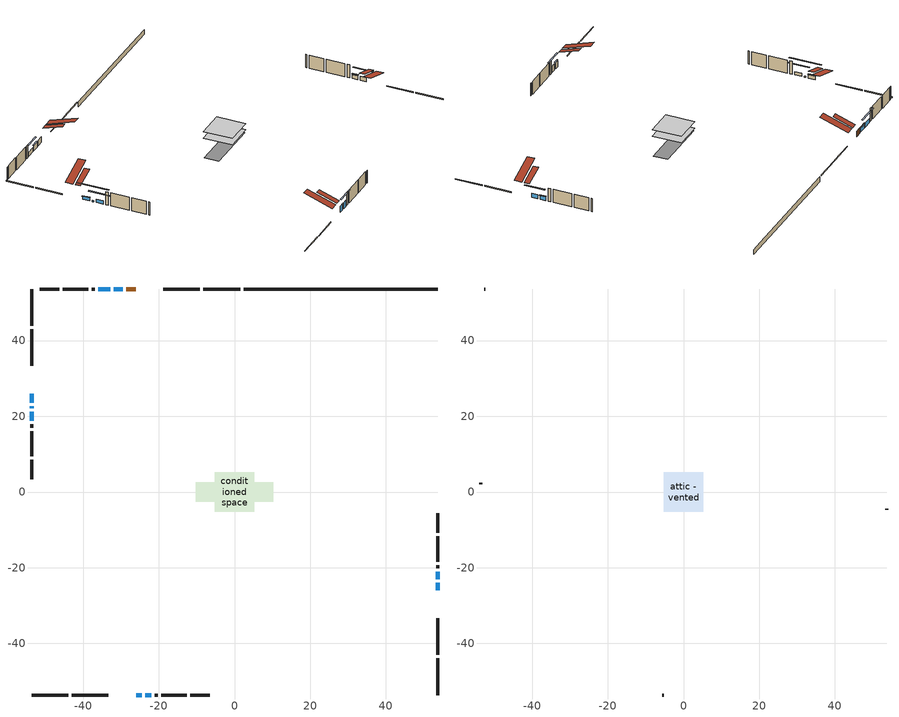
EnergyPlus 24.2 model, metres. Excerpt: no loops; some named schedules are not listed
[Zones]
conditioned space
 floor adiabatic (AdiabaticFloorConstruction): -5.26,-5.26 -5.26,5.26 5.26,5.26 5.26,-5.26 z2.75
 floor foundation (Slab1 construction): -10.18,-2.62 -10.18,2.62 10.18,2.62 10.18,-2.62 z-1.52
 wall outside (RimJoist1 construction): 1.48,53.62 -8.24,53.62 / -53.62,-53.62 -43.9,-53.62 / -53.62,53.62 -53.62,43.9 / 53.62,-53.62 53.62,-43.9 z0.31:0.61
 wall outside (RimJoist2 construction): -9.17,53.62 -18.77,53.62 / -42.97,-53.62 -33.37,-53.62 / -53.62,42.97 -53.62,33.37 / 53.62,-42.97 53.62,-33.37 z0.31:0.61
 wall outside (AdiabaticWallConstruction 1): -26.14,53.62 -28.6,53.62 z0.31:2.34
 wall outside (AdiabaticWallConstruction): 53.62,-25.99 53.62,-23.95 z0.31:1.83; 53.62,-23.02 53.62,-21.09 z0.31:1.74; -29.53,53.62 -31.92,53.62 z0.31:2.09; -25.99,-53.62 -24.49,-53.62 z0.31:2.54; -53.62,25.99 -53.62,23.63 z0.31:1.48; -53.62,22.71 -53.62,22.18 z0.31:0.7; -32.85,53.62 -35.95,53.62 z0.31:1.85; -23.56,-53.62 -21.97,-53.62 z0.31:2.68; -53.62,21.26 -53.62,18.76 z0.31:1.55
 wall outside (Wall1 construction): -36.88,53.62 -37.7,53.62 / -21.04,-53.62 -20.22,-53.62 / -53.62,17.83 -53.62,17.01 / 53.62,-20.17 53.62,-19.35 z0.31:5.19
 wall outside (Wall2 construction): -38.63,53.62 -45.32,53.62 / -19.29,-53.62 -12.61,-53.62 / -53.62,16.08 -53.62,9.39 / 53.62,-18.42 53.62,-11.73 z0.31:5.19
 wall outside (Wall3 construction): -46.25,53.62 -51.37,53.62 / -11.68,-53.62 -6.55,-53.62 / -53.62,8.46 -53.62,3.34 / 53.62,-10.8 53.62,-5.67 z0.31:5.19
 wall foundation (FoundationWall1 construction): 2.41,53.62,-1.52 2.41,53.62,0.31 48.5,53.62,0.31 48.5,53.62,0.27 53.62,53.62,0.27 53.62,53.62,-1.52
 window (WindowConstruction): 53.62,-25.99 53.62,-23.95 z0.31:1.83
 window (WindowConstruction 4): 53.62,-23.02 53.62,-21.1 z0.31:1.74
 window (WindowConstruction 5): -29.53,53.62 -31.92,53.62 z0.31:2.09
 window (WindowConstruction 6): -25.99,-53.62 -24.49,-53.62 z0.31:2.54
 window (WindowConstruction 7): -53.62,25.99 -53.62,23.63 z0.31:1.48
 window (WindowConstruction 8): -53.62,22.7 -53.62,22.19 z0.31:0.7
 window (WindowConstruction 1): -32.85,53.62 -35.95,53.62 z0.31:1.85
 window (WindowConstruction 2): -23.56,-53.62 -21.97,-53.62 z0.31:2.68
 window (WindowConstruction 3): -53.62,21.26 -53.62,18.76 z0.31:1.55
 door (Door): -26.14,53.62 -28.6,53.62 z0.31:2.34
 ceiling adiabatic (AdiabaticFloorConstruction): 5.26,-5.26 5.26,5.26 -5.26,5.26 -5.26,-5.26 z2.75
 roof outside (Roof2 construction): -25.21,53.62,5.19 -25.21,46.45,7.57 -23.33,46.45,7.57 -23.33,53.62,5.19; -26.92,-53.62,5.19 -26.92,-46.45,7.57 -28.81,-46.45,7.57 -28.81,-53.62,5.19; -53.62,26.92,5.19 -46.45,26.92,7.57 -46.45,28.81,7.57 -53.62,28.81,5.19; 53.62,-26.92,5.19 46.45,-26.92,7.57 46.45,-28.81,7.57 53.62,-28.81,5.19
attic - vented
 floor to conditioned space (Floor1 construction Reversed): -5.26,-5.26 -5.26,5.26 5.26,5.26 5.26,-5.26 z5.19
 wall outside (Wall4 construction): -52.3,53.62 -52.69,53.62 / -5.62,-53.62 -5.24,-53.62 / -53.62,2.41 -53.62,2.02 / 53.62,-4.74 53.62,-4.36 z0.31:5.19
 roof outside (Roof1 construction): -22.4,53.62,5.19 -22.4,43.37,8.6 -19.7,43.37,8.6 -19.7,53.62,5.19; -29.74,-53.62,5.19 -29.74,-43.37,8.6 -32.44,-43.37,8.6 -32.44,-53.62,5.19; -53.62,29.74,5.19 -43.37,29.74,8.6 -43.37,32.44,8.6 -53.62,32.44,5.19; 53.62,-29.74,5.19 43.37,-29.74,8.6 43.37,-32.44,8.6 53.62,-32.44,5.19
shading: 53.62,-21.31 53.62,-28.63 54.03,-28.63 54.03,-21.31 z4.47; 53.62,-20.89 53.62,-23.22 54.03,-23.22 54.03,-20.89 z1.94; -32.12,53.62 -29.33,53.62 -29.33,54.03 -32.12,54.03 z2.29; -24.29,-53.62 -26.19,-53.62 -26.19,-54.03 -24.29,-54.03 z2.75; -53.62,23.43 -53.62,26.19 -54.03,26.19 -54.03,23.43 z1.68; -53.62,16.66 -53.62,28.23 -54.03,28.23 -54.03,16.66 z6.23; -38.59,53.62 -30.21,53.62 -30.21,54.03 -38.59,54.03 z4.49; -19.33,-53.62 -26.2,-53.62 -26.2,-54.03 -19.33,-54.03 z5.32; -53.62,16.12 -53.62,23.9 -54.03,23.9 -54.03,16.12 z4.19
[Building]
Building 1: Terrain=Suburbs
[Site:Location]
Muskoka_ON: Latitude {deg}=44.97; Longitude {deg}=-79.3; Time Zone {hr}=-5; Elevation {m}=282; Keep Site Location Information=Yes
[Site:GroundTemperature:Shallow]
1.23063, -0.843289, -1.00938, -0.0251953, 3.92574, 7.85827, 11.2676, 13.4273, 13.6107, 11.8542, 8.53183, 4.71994
[Site:WaterMainsTemperature]
Calculation Method=Schedule; Temperature Schedule=mains temperature schedule
[Material] Roughness=Rough; Thermal Absorptance=0.9
Name | Thickness {m} | Conductivity {W/m-K} | Density {kg/m3} | Specific Heat {J/kg-K} | Solar Absorptance | Visible Absorptance
asphalt or fiberglass shingles | 0.00635 | 0.162714 | 1121.4 | 1465.45 | 0.4 | 0.4
ceiling stud and cavity | 0.1397 | 0.0798965 | 65.682 | 1177.47 | 0.7 | 0.7
concrete 4.0 in. | 0.1016 | 1.803125 | 2242.8 | 837.4 | 0.7 | 0.7
concrete 8.0 in. | 0.2032 | 1.803125 | 2242.8 | 837.4 | 0.7 | 0.7
door material | 0.04445 | 0.053851 | 512.64 | 1214.23 | 0.7 | 0.7
floor covering | 0.0127 | 0.0433444 | 54.468 | 1339.84 | 0.6 | 0.6
floor rigid ins; wall rigid ins | 0.512978 | 0.029427 | 32.04 | 1214.23 | 0.7 | 0.7
floor stud and cavity | 0.1397 | 1.75129 | 37.0049 | 1207.88 | 0.7 | 0.7
furniture material conditioned space 1 | 0.1524 | 0.115458 | 640.8 | 1214.23 | 0.6 | 0.6
gypsum board | 0.0127 | 0.160291 | 801 | 837.4 | 0.6 | 0.6
gypsum board 1 | 0.00254 | 0.160291 | 801 | 837.4 | 0.6 | 0.6
osb sheathing 0.5 in. | 0.0127 | 0.115458 | 512.64 | 1214.23 | 0.7 | 0.7
osb sheathing 0.75 in. | 0.01905 | 0.115458 | 512.64 | 1214.23 | 0.7 | 0.7
rim joist stud and cavity | 0.0508 | 0.177588 | 50.32683 | 1063.81 | 0.6 | 0.6
rim joist stud and cavity 1 | 0.0508 | 0.648972 | 50.32683 | 1063.81 | 0.6 | 0.6
roof stud and cavity | 0.0889 | 3.8783 | 78.34581 | 1123.46 | 0.7 | 0.7
wall stud and cavity | 0.0889 | 0.203401 | 50.32683 | 1063.81 | 0.7 | 0.7
wall stud and cavity 1 | 0.0889 | 0.20589 | 50.32683 | 1063.81 | 0.7 | 0.7
wall stud and cavity 2 | 0.0889 | 0.205054 | 50.32683 | 1063.81 | 0.7 | 0.7
wall stud and cavity 3 | 0.0889 | 6.9971 | 50.32683 | 1063.81 | 0.6 | 0.6
wall stud and cavity 4 | 0.0889 | 0.380278 | 52.3479 | 1209.89 | 0.7 | 0.7
wall stud and cavity 5 | 0.0889 | 0.391764 | 83.0341 | 1211.67 | 0.7 | 0.7
wood siding | 0.00254 | 0.102417 | 544.68 | 1172.36 | 0.4 | 0.4
wood siding 1; wood siding 2; wood siding 3 | 0.0254 | 0.102417 | 544.68 | 1172.36 | 0.7 | 0.7
[WindowMaterial:SimpleGlazingSystem]
Name | U-Factor {W/m2-K} | Solar Heat Gain Coefficient
WindowMaterial | 3.30119 | 0.67
WindowMaterial 1 | 3.296079 | 0.7
WindowMaterial 2 | 3.304596 | 0.65
WindowMaterial 3 | 3.30232 | 0.66
WindowMaterial 4 | 3.298918 | 0.68
WindowMaterial 5 | 3.29721 | 0.7
WindowMaterial 6 | 3.304596 | 0.64
WindowMaterial 7 | 3.07861 | 0.43
[Construction]
AdiabaticFloorConstruction: floor stud and cavity, floor rigid ins, osb sheathing 0.75 in., floor covering
AdiabaticWallConstruction: wood siding 2, wall rigid ins, wall stud and cavity 4, gypsum board
AdiabaticWallConstruction 1: wood siding 3, wall rigid ins, wall stud and cavity 4, gypsum board
Door: door material
Floor1 construction Reversed: gypsum board, ceiling stud and cavity
FoundationWall1 construction: concrete 8.0 in.
furniture construction conditioned space 1: furniture material conditioned space 1
PartitionWallConstruction: gypsum board, wall stud and cavity 5, gypsum board
RimJoist1 construction: wood siding 1, rim joist stud and cavity
RimJoist2 construction: wood siding 1, rim joist stud and cavity 1
Roof1 construction: asphalt or fiberglass shingles
Roof2 construction: asphalt or fiberglass shingles, osb sheathing 0.5 in., roof stud and cavity, gypsum board
Slab1 construction: concrete 4.0 in.
Wall1 construction: wood siding, wall stud and cavity, gypsum board 1
Wall2 construction: wood siding, wall stud and cavity 1, gypsum board 1
Wall3 construction: wood siding, wall stud and cavity 2, gypsum board 1
Wall4 construction: wood siding, wall stud and cavity 3
WindowConstruction; WindowConstruction 1: WindowMaterial
WindowConstruction 2: WindowMaterial 1
WindowConstruction 3: WindowMaterial 2
WindowConstruction 4: WindowMaterial 3
WindowConstruction 5: WindowMaterial 4
WindowConstruction 6: WindowMaterial 5
WindowConstruction 7: WindowMaterial 6
WindowConstruction 8: WindowMaterial 7
[Zone] Multiplier=1; Part of Total Floor Area=Yes
Name | Volume {m3}
attic - vented | 61.436
conditioned space | 832.2
[Space]
Name | Zone | Volume {m3}
attic - vented 1 | attic - vented | 61.436
conditioned space 1 | conditioned space | 832.2
[ZoneInfiltration:EffectiveLeakageArea]
infil attic - vented 1: Zone or Space=attic - vented 1; Schedule=Always On Discrete; Effective Air Leakage Area {cm2}=4505.49; Stack Coefficient=0.000576728; Wind Coefficient=1.62258e-05
[ZoneMixing]
whole house fan mix: Zone or Space=attic - vented; Schedule=Always On Continuous; Design Flow Rate Calculation Method=Flow/Zone; Design Flow Rate {m3/s}=0; Source Zone or Space=conditioned space
[SurfaceProperty:ExposedFoundationPerimeter]
Slab1: Exposed Perimeter Calculation Method=TotalExposedPerimeter; Total Exposed Perimeter {m}=51.207
[InternalMass] Zone or ZoneList=conditioned space; Space or SpaceList=conditioned space 1
Name | Construction | Surface Area {m2}
furniture mass conditioned space 1 | furniture construction conditioned space 1 | 87.056
partition wall mass | PartitionWallConstruction | 217.64
[Lights]
interior lighting: Zone or ZoneList or Space or SpaceList=conditioned space 1; Schedule=interior lighting schedule; Design Level Calculation Method=LightingLevel; Lighting Level {W}=343.2; Return Air Fraction=0; Fraction Radiant=0.6; Fraction Visible=0.2; Fraction Replaceable=1
[People]
occupants: Zone or ZoneList or Space or SpaceList=conditioned space 1; Number of People Schedule=occupants schedule; Number of People Calculation Method=People; Number of People=3; Fraction Radiant=0.314171; Sensible Heat Fraction=0.56303; Activity Level Schedule=occupants activity schedule; Carbon Dioxide Generation Rate {m3/s-W}=0; Enable ASHRAE 55 Comfort Warnings=No; Mean Radiant Temperature Calculation Type=EnclosureAveraged
[ElectricEquipment] Zone or ZoneList or Space or SpaceList=conditioned space 1; Design Level Calculation Method=EquipmentLevel
Name | Schedule | Design Level {W} | Fraction Latent | Fraction Radiant | Fraction Lost
clothes dryer | clothes dryer schedule | 140.772 | 0.015 | 0.081 | 0.85
clothes washer | clothes washer schedule | 32.1985 | 0.03 | 0.162 | 0.7
cooking range | cooking range schedule | 215.147 | 0.08 | 0.432 | 0.2
dishwasher | dishwasher schedule | 66.8632 | 0.3 | 0.18 | 0.4
fridge | fridge schedule | 72.9452 | 0 | 0.6 | 0
mech vent house fan | mech vent house fan schedule | 0 | 0 | 0 | 1
mech vent house fan cfis | mech vent house fan cfis schedule | 0 | 0 | 0 | 0
misc plug loads | misc plug loads schedule | 494.7 | 0.045 | 0.513 | 0.1
whole house fan | Always On Discrete | 0 | 0 | 0 | 1
[OtherEquipment] Zone or ZoneList or Space or SpaceList=conditioned space 1; Design Level Calculation Method=EquipmentLevel
Name | Fuel Type | Schedule | Design Level {W} | Fraction Latent | Fraction Radiant | Fraction Lost
clothes dryer 1 | Electricity | clothes dryer schedule | 0 | 0.015 | 0.081 | 0.85
cooking range 1 | Electricity | cooking range schedule | 0 | 0.08 | 0.432 | 0.2
general water use latent | None | general water use schedule | 62.594 | 1 | 0 | 0
general water use sensible | None | general water use schedule | -61.6891 | 0 | 0.6 | 0
mech vent house fan latent load | None | Always On Discrete | 0 | 1 | 0 | 0
mech vent house fan sensible load | None | Always On Discrete | 0 | 0 | 0 | 0
water heater energy adjustment1 | Electricity | Always On Discrete | 0.01 | 0 | 0 | 1
[ZoneInfiltration:DesignFlowRate] Zone or ZoneList or Space or SpaceList=conditioned space 1; Schedule=Always On Discrete; Design Flow Rate Calculation Method=Flow/Zone; Design Flow Rate {m3/s}=0
infil flow; natural vent flow; whole house fan flow
[Foundation:Kiva]
Foundation Kiva 1: Initial Indoor Air Temperature {C}=18; Wall Height Above Grade {m}=0.309982; Wall Depth Below Slab {m}=0.2032
[Foundation:Kiva:Settings]
Soil Conductivity {W/m-K}=1.275747; Soil Density {kg/m3}=1842.3; Soil Specific Heat {J/kg-K}=418.7; Ground Solar Absorptivity=0.9; Ground Thermal Absorptivity=0.9; Ground Surface Roughness {m}=0.03; Far-Field Width {m}=40; Deep-Ground Boundary Condition=ZeroFlux; Deep-Ground Depth {m}=40; Minimum Cell Dimension {m}=0.2; Maximum Cell Growth Coefficient=3; Simulation Timestep=Timestep
[Exterior:Lights]
exterior lighting: Schedule=exterior lighting schedule; Design Level {W}=75.6
[Schedule:Constant]
Name | Hourly Value
Always On Continuous; mech vent house fan schedule; mech vent house fan cfis schedule; Always On Discrete | 1
occupants activity schedule | 117.228
fridge schedule | 0
[Schedule:Week:Daily]
interior lighting schedule Week Rule - Jan1-Jan27: interior lighting schedule day, interior lighting schedule day, interior lighting schedule day, interior lighting schedule day, interior lighting schedule day, interior lighting schedule day, interior lighting schedule day, interior lighting schedule default day, interior lighting schedule default day, interior lighting schedule default day, interior lighting schedule default day, interior lighting schedule default day
interior lighting schedule Week Rule - Jan28-Feb3: interior lighting schedule day, interior lighting schedule day, interior lighting schedule day, interior lighting schedule day, interior lighting schedule day 1, interior lighting schedule day 1, interior lighting schedule day 1, interior lighting schedule default day, interior lighting schedule default day, interior lighting schedule default day, interior lighting schedule default day, interior lighting schedule default day
interior lighting schedule Week Rule - Feb4-Feb24: interior lighting schedule day 1, interior lighting schedule day 1, interior lighting schedule day 1, interior lighting schedule day 1, interior lighting schedule day 1, interior lighting schedule day 1, interior lighting schedule day 1, interior lighting schedule default day, interior lighting schedule default day, interior lighting schedule default day, interior lighting schedule default day, interior lighting schedule default day
interior lighting schedule Week Rule - Feb25-Mar3: interior lighting schedule day 1, interior lighting schedule day 1, interior lighting schedule day 1, interior lighting schedule day 1, interior lighting schedule day 2, interior lighting schedule day 2, interior lighting schedule day 2, interior lighting schedule default day, interior lighting schedule default day, interior lighting schedule default day, interior lighting schedule default day, interior lighting schedule default day
interior lighting schedule Week Rule - Mar4-Mar31: interior lighting schedule day 2, interior lighting schedule day 2, interior lighting schedule day 2, interior lighting schedule day 2, interior lighting schedule day 2, interior lighting schedule day 2, interior lighting schedule day 2, interior lighting schedule default day, interior lighting schedule default day, interior lighting schedule default day, interior lighting schedule default day, interior lighting schedule default day
interior lighting schedule Week Rule - Apr1-Apr28: interior lighting schedule day 3, interior lighting schedule day 3, interior lighting schedule day 3, interior lighting schedule day 3, interior lighting schedule day 3, interior lighting schedule day 3, interior lighting schedule day 3, interior lighting schedule default day, interior lighting schedule default day, interior lighting schedule default day, interior lighting schedule default day, interior lighting schedule default day
interior lighting schedule Week Rule - Apr29-May5: interior lighting schedule day 3, interior lighting schedule day 3, interior lighting schedule day 4, interior lighting schedule day 4, interior lighting schedule day 4, interior lighting schedule day 4, interior lighting schedule day 4, interior lighting schedule default day, interior lighting schedule default day, interior lighting schedule default day, interior lighting schedule default day, interior lighting schedule default day
interior lighting schedule Week Rule - May6-May26: interior lighting schedule day 4, interior lighting schedule day 4, interior lighting schedule day 4, interior lighting schedule day 4, interior lighting schedule day 4, interior lighting schedule day 4, interior lighting schedule day 4, interior lighting schedule default day, interior lighting schedule default day, interior lighting schedule default day, interior lighting schedule default day, interior lighting schedule default day
interior lighting schedule Week Rule - May27-Jun2: interior lighting schedule day 4, interior lighting schedule day 4, interior lighting schedule day 4, interior lighting schedule day 4, interior lighting schedule day 4, interior lighting schedule day 5, interior lighting schedule day 5, interior lighting schedule default day, interior lighting schedule default day, interior lighting schedule default day, interior lighting schedule default day, interior lighting schedule default day
interior lighting schedule Week Rule - Jun3-Jun30: interior lighting schedule day 5, interior lighting schedule day 5, interior lighting schedule day 5, interior lighting schedule day 5, interior lighting schedule day 5, interior lighting schedule day 5, interior lighting schedule day 5, interior lighting schedule default day, interior lighting schedule default day, interior lighting schedule default day, interior lighting schedule default day, interior lighting schedule default day
interior lighting schedule Week Rule - Jul1-Jul28: interior lighting schedule day 6, interior lighting schedule day 6, interior lighting schedule day 6, interior lighting schedule day 6, interior lighting schedule day 6, interior lighting schedule day 6, interior lighting schedule day 6, interior lighting schedule default day, interior lighting schedule default day, interior lighting schedule default day, interior lighting schedule default day, interior lighting schedule default day
interior lighting schedule Week Rule - Jul29-Aug4: interior lighting schedule day 6, interior lighting schedule day 6, interior lighting schedule day 6, interior lighting schedule day 7, interior lighting schedule day 7, interior lighting schedule day 7, interior lighting schedule day 7, interior lighting schedule default day, interior lighting schedule default day, interior lighting schedule default day, interior lighting schedule default day, interior lighting schedule default day
interior lighting schedule Week Rule - Aug5-Aug25: interior lighting schedule day 7, interior lighting schedule day 7, interior lighting schedule day 7, interior lighting schedule day 7, interior lighting schedule day 7, interior lighting schedule day 7, interior lighting schedule day 7, interior lighting schedule default day, interior lighting schedule default day, interior lighting schedule default day, interior lighting schedule default day, interior lighting schedule default day
interior lighting schedule Week Rule - Aug26-Sep1: interior lighting schedule day 7, interior lighting schedule day 7, interior lighting schedule day 7, interior lighting schedule day 7, interior lighting schedule day 7, interior lighting schedule day 7, interior lighting schedule day 8, interior lighting schedule default day, interior lighting schedule default day, interior lighting schedule default day, interior lighting schedule default day, interior lighting schedule default day
interior lighting schedule Week Rule - Sep2-Sep29: interior lighting schedule day 8, interior lighting schedule day 8, interior lighting schedule day 8, interior lighting schedule day 8, interior lighting schedule day 8, interior lighting schedule day 8, interior lighting schedule day 8, interior lighting schedule default day, interior lighting schedule default day, interior lighting schedule default day, interior lighting schedule default day, interior lighting schedule default day
interior lighting schedule Week Rule - Sep30-Oct6: interior lighting schedule day 8, interior lighting schedule day 9, interior lighting schedule day 9, interior lighting schedule day 9, interior lighting schedule day 9, interior lighting schedule day 9, interior lighting schedule day 9, interior lighting schedule default day, interior lighting schedule default day, interior lighting schedule default day, interior lighting schedule default day, interior lighting schedule default day
interior lighting schedule Week Rule - Oct7-Oct27: interior lighting schedule day 9, interior lighting schedule day 9, interior lighting schedule day 9, interior lighting schedule day 9, interior lighting schedule day 9, interior lighting schedule day 9, interior lighting schedule day 9, interior lighting schedule default day, interior lighting schedule default day, interior lighting schedule default day, interior lighting schedule default day, interior lighting schedule default day
interior lighting schedule Week Rule - Oct28-Nov3: interior lighting schedule day 9, interior lighting schedule day 9, interior lighting schedule day 9, interior lighting schedule day 9, interior lighting schedule day 10, interior lighting schedule day 10, interior lighting schedule day 10, interior lighting schedule default day, interior lighting schedule default day, interior lighting schedule default day, interior lighting schedule default day, interior lighting schedule default day
interior lighting schedule Week Rule - Nov4-Nov24: interior lighting schedule day 10, interior lighting schedule day 10, interior lighting schedule day 10, interior lighting schedule day 10, interior lighting schedule day 10, interior lighting schedule day 10, interior lighting schedule day 10, interior lighting schedule default day, interior lighting schedule default day, interior lighting schedule default day, interior lighting schedule default day, interior lighting schedule default day
interior lighting schedule Week Rule - Nov25-Dec1: interior lighting schedule day 10, interior lighting schedule day 10, interior lighting schedule day 10, interior lighting schedule day 10, interior lighting schedule day 10, interior lighting schedule day 10, interior lighting schedule day 11, interior lighting schedule default day, interior lighting schedule default day, interior lighting schedule default day, interior lighting schedule default day, interior lighting schedule default day
interior lighting schedule Week Rule - Dec2-Dec31: interior lighting schedule day 11, interior lighting schedule day 11, interior lighting schedule day 11, interior lighting schedule day 11, interior lighting schedule day 11, interior lighting schedule day 11, interior lighting schedule day 11, interior lighting schedule default day, interior lighting schedule default day, interior lighting schedule default day, interior lighting schedule default day, interior lighting schedule default day
occupants schedule Week Rule - Jan1-Dec31: occupants schedule day, occupants schedule day, occupants schedule day, occupants schedule day, occupants schedule day, occupants schedule day, occupants schedule day, occupants schedule default day, occupants schedule default day, occupants schedule default day, occupants schedule default day, occupants schedule default day
clothes dryer schedule Week Rule - Jan1-Dec31: clothes dryer schedule day, clothes dryer schedule day, clothes dryer schedule day, clothes dryer schedule day, clothes dryer schedule day, clothes dryer schedule day, clothes dryer schedule day, clothes dryer schedule default day, clothes dryer schedule default day, clothes dryer schedule default day, clothes dryer schedule default day, clothes dryer schedule default day
clothes washer schedule Week Rule - Jan1-Dec31: clothes washer schedule day, clothes washer schedule day, clothes washer schedule day, clothes washer schedule day, clothes washer schedule day, clothes washer schedule day, clothes washer schedule day, clothes washer schedule default day, clothes washer schedule default day, clothes washer schedule default day, clothes washer schedule default day, clothes washer schedule default day
cooking range schedule Week Rule - Jan1-Dec31: cooking range schedule day, cooking range schedule day, cooking range schedule day, cooking range schedule day, cooking range schedule day, cooking range schedule day, cooking range schedule day, cooking range schedule default day, cooking range schedule default day, cooking range schedule default day, cooking range schedule default day, cooking range schedule default day
dishwasher schedule Week Rule - Jan1-Dec31: dishwasher schedule day, dishwasher schedule day, dishwasher schedule day, dishwasher schedule day, dishwasher schedule day, dishwasher schedule day, dishwasher schedule day, dishwasher schedule default day, dishwasher schedule default day, dishwasher schedule default day, dishwasher schedule default day, dishwasher schedule default day
misc plug loads schedule Week Rule - Jan1-Dec31: misc plug loads schedule day, misc plug loads schedule day, misc plug loads schedule day, misc plug loads schedule day, misc plug loads schedule day, misc plug loads schedule day, misc plug loads schedule day, misc plug loads schedule default day, misc plug loads schedule default day, misc plug loads schedule default day, misc plug loads schedule default day, misc plug loads schedule default day
general water use schedule Week Rule - Jan1-Dec31: general water use schedule day, general water use schedule day, general water use schedule day, general water use schedule day, general water use schedule day, general water use schedule day, general water use schedule day, general water use schedule default day, general water use schedule default day, general water use schedule default day, general water use schedule default day, general water use schedule default day
exterior lighting schedule Week Rule - Jan1-Jan27: exterior lighting schedule day, exterior lighting schedule day, exterior lighting schedule day, exterior lighting schedule day, exterior lighting schedule day, exterior lighting schedule day, exterior lighting schedule day, exterior lighting schedule default day, exterior lighting schedule default day, exterior lighting schedule default day, exterior lighting schedule default day, exterior lighting schedule default day
exterior lighting schedule Week Rule - Jan28-Feb3: exterior lighting schedule day, exterior lighting schedule day, exterior lighting schedule day, exterior lighting schedule day, exterior lighting schedule day 1, exterior lighting schedule day 1, exterior lighting schedule day 1, exterior lighting schedule default day, exterior lighting schedule default day, exterior lighting schedule default day, exterior lighting schedule default day, exterior lighting schedule default day
exterior lighting schedule Week Rule - Feb4-Feb24: exterior lighting schedule day 1, exterior lighting schedule day 1, exterior lighting schedule day 1, exterior lighting schedule day 1, exterior lighting schedule day 1, exterior lighting schedule day 1, exterior lighting schedule day 1, exterior lighting schedule default day, exterior lighting schedule default day, exterior lighting schedule default day, exterior lighting schedule default day, exterior lighting schedule default day
exterior lighting schedule Week Rule - Feb25-Mar3: exterior lighting schedule day 1, exterior lighting schedule day 1, exterior lighting schedule day 1, exterior lighting schedule day 1, exterior lighting schedule day 2, exterior lighting schedule day 2, exterior lighting schedule day 2, exterior lighting schedule default day, exterior lighting schedule default day, exterior lighting schedule default day, exterior lighting schedule default day, exterior lighting schedule default day
exterior lighting schedule Week Rule - Mar4-Mar31: exterior lighting schedule day 2, exterior lighting schedule day 2, exterior lighting schedule day 2, exterior lighting schedule day 2, exterior lighting schedule day 2, exterior lighting schedule day 2, exterior lighting schedule day 2, exterior lighting schedule default day, exterior lighting schedule default day, exterior lighting schedule default day, exterior lighting schedule default day, exterior lighting schedule default day
exterior lighting schedule Week Rule - Apr1-Apr28: exterior lighting schedule day 3, exterior lighting schedule day 3, exterior lighting schedule day 3, exterior lighting schedule day 3, exterior lighting schedule day 3, exterior lighting schedule day 3, exterior lighting schedule day 3, exterior lighting schedule default day, exterior lighting schedule default day, exterior lighting schedule default day, exterior lighting schedule default day, exterior lighting schedule default day
exterior lighting schedule Week Rule - Apr29-May5: exterior lighting schedule day 3, exterior lighting schedule day 3, exterior lighting schedule day 4, exterior lighting schedule day 4, exterior lighting schedule day 4, exterior lighting schedule day 4, exterior lighting schedule day 4, exterior lighting schedule default day, exterior lighting schedule default day, exterior lighting schedule default day, exterior lighting schedule default day, exterior lighting schedule default day
exterior lighting schedule Week Rule - May6-May26: exterior lighting schedule day 4, exterior lighting schedule day 4, exterior lighting schedule day 4, exterior lighting schedule day 4, exterior lighting schedule day 4, exterior lighting schedule day 4, exterior lighting schedule day 4, exterior lighting schedule default day, exterior lighting schedule default day, exterior lighting schedule default day, exterior lighting schedule default day, exterior lighting schedule default day
exterior lighting schedule Week Rule - May27-Jun2: exterior lighting schedule day 4, exterior lighting schedule day 4, exterior lighting schedule day 4, exterior lighting schedule day 4, exterior lighting schedule day 4, exterior lighting schedule day 5, exterior lighting schedule day 5, exterior lighting schedule default day, exterior lighting schedule default day, exterior lighting schedule default day, exterior lighting schedule default day, exterior lighting schedule default day
exterior lighting schedule Week Rule - Jun3-Jun30: exterior lighting schedule day 5, exterior lighting schedule day 5, exterior lighting schedule day 5, exterior lighting schedule day 5, exterior lighting schedule day 5, exterior lighting schedule day 5, exterior lighting schedule day 5, exterior lighting schedule default day, exterior lighting schedule default day, exterior lighting schedule default day, exterior lighting schedule default day, exterior lighting schedule default day
exterior lighting schedule Week Rule - Jul1-Jul28: exterior lighting schedule day 6, exterior lighting schedule day 6, exterior lighting schedule day 6, exterior lighting schedule day 6, exterior lighting schedule day 6, exterior lighting schedule day 6, exterior lighting schedule day 6, exterior lighting schedule default day, exterior lighting schedule default day, exterior lighting schedule default day, exterior lighting schedule default day, exterior lighting schedule default day
exterior lighting schedule Week Rule - Jul29-Aug4: exterior lighting schedule day 6, exterior lighting schedule day 6, exterior lighting schedule day 6, exterior lighting schedule day 7, exterior lighting schedule day 7, exterior lighting schedule day 7, exterior lighting schedule day 7, exterior lighting schedule default day, exterior lighting schedule default day, exterior lighting schedule default day, exterior lighting schedule default day, exterior lighting schedule default day
exterior lighting schedule Week Rule - Aug5-Aug25: exterior lighting schedule day 7, exterior lighting schedule day 7, exterior lighting schedule day 7, exterior lighting schedule day 7, exterior lighting schedule day 7, exterior lighting schedule day 7, exterior lighting schedule day 7, exterior lighting schedule default day, exterior lighting schedule default day, exterior lighting schedule default day, exterior lighting schedule default day, exterior lighting schedule default day
exterior lighting schedule Week Rule - Aug26-Sep1: exterior lighting schedule day 7, exterior lighting schedule day 7, exterior lighting schedule day 7, exterior lighting schedule day 7, exterior lighting schedule day 7, exterior lighting schedule day 7, exterior lighting schedule day 8, exterior lighting schedule default day, exterior lighting schedule default day, exterior lighting schedule default day, exterior lighting schedule default day, exterior lighting schedule default day
exterior lighting schedule Week Rule - Sep2-Sep29: exterior lighting schedule day 8, exterior lighting schedule day 8, exterior lighting schedule day 8, exterior lighting schedule day 8, exterior lighting schedule day 8, exterior lighting schedule day 8, exterior lighting schedule day 8, exterior lighting schedule default day, exterior lighting schedule default day, exterior lighting schedule default day, exterior lighting schedule default day, exterior lighting schedule default day
exterior lighting schedule Week Rule - Sep30-Oct6: exterior lighting schedule day 8, exterior lighting schedule day 9, exterior lighting schedule day 9, exterior lighting schedule day 9, exterior lighting schedule day 9, exterior lighting schedule day 9, exterior lighting schedule day 9, exterior lighting schedule default day, exterior lighting schedule default day, exterior lighting schedule default day, exterior lighting schedule default day, exterior lighting schedule default day
exterior lighting schedule Week Rule - Oct7-Oct27: exterior lighting schedule day 9, exterior lighting schedule day 9, exterior lighting schedule day 9, exterior lighting schedule day 9, exterior lighting schedule day 9, exterior lighting schedule day 9, exterior lighting schedule day 9, exterior lighting schedule default day, exterior lighting schedule default day, exterior lighting schedule default day, exterior lighting schedule default day, exterior lighting schedule default day
exterior lighting schedule Week Rule - Oct28-Nov3: exterior lighting schedule day 9, exterior lighting schedule day 9, exterior lighting schedule day 9, exterior lighting schedule day 9, exterior lighting schedule day 10, exterior lighting schedule day 10, exterior lighting schedule day 10, exterior lighting schedule default day, exterior lighting schedule default day, exterior lighting schedule default day, exterior lighting schedule default day, exterior lighting schedule default day
exterior lighting schedule Week Rule - Nov4-Nov24: exterior lighting schedule day 10, exterior lighting schedule day 10, exterior lighting schedule day 10, exterior lighting schedule day 10, exterior lighting schedule day 10, exterior lighting schedule day 10, exterior lighting schedule day 10, exterior lighting schedule default day, exterior lighting schedule default day, exterior lighting schedule default day, exterior lighting schedule default day, exterior lighting schedule default day
exterior lighting schedule Week Rule - Nov25-Dec1: exterior lighting schedule day 10, exterior lighting schedule day 10, exterior lighting schedule day 10, exterior lighting schedule day 10, exterior lighting schedule day 10, exterior lighting schedule day 10, exterior lighting schedule day 11, exterior lighting schedule default day, exterior lighting schedule default day, exterior lighting schedule default day, exterior lighting schedule default day, exterior lighting schedule default day
[Schedule:Year]
interior lighting schedule: interior lighting schedule Week Rule - Jan1-Jan27, 1, 1, 1, 27, interior lighting schedule Week Rule - Jan28-Feb3, 1, 28, 2, 3, interior lighting schedule Week Rule - Feb4-Feb24, 2, 4, 2, 24, interior lighting schedule Week Rule - Feb25-Mar3, 2, 25, 3, 3, interior lighting schedule Week Rule - Mar4-Mar31, 3, 4, 3, 31, interior lighting schedule Week Rule - Apr1-Apr28, 4, 1, 4, 28, interior lighting schedule Week Rule - Apr29-May5, 4, 29, 5, 5, interior lighting schedule Week Rule - May6-May26, 5, 6, 5, 26, interior lighting schedule Week Rule - May27-Jun2, 5, 27, 6, 2, interior lighting schedule Week Rule - Jun3-Jun30, 6, 3, 6, 30, interior lighting schedule Week Rule - Jul1-Jul28, 7, 1, 7, 28, interior lighting schedule Week Rule - Jul29-Aug4, 7, 29, 8, 4, interior lighting schedule Week Rule - Aug5-Aug25, 8, 5, 8, 25, interior lighting schedule Week Rule - Aug26-Sep1, 8, 26, 9, 1, interior lighting schedule Week Rule - Sep2-Sep29, 9, 2, 9, 29, interior lighting schedule Week Rule - Sep30-Oct6, 9, 30, 10, 6, interior lighting schedule Week Rule - Oct7-Oct27, 10, 7, 10, 27, interior lighting schedule Week Rule - Oct28-Nov3, 10, 28, 11, 3, interior lighting schedule Week Rule - Nov4-Nov24, 11, 4, 11, 24, interior lighting schedule Week Rule - Nov25-Dec1, 11, 25, 12, 1, interior lighting schedule Week Rule - Dec2-Dec31, 12, 2, 12, 31
occupants schedule: occupants schedule Week Rule - Jan1-Dec31, 1, 1, 12, 31
clothes dryer schedule: clothes dryer schedule Week Rule - Jan1-Dec31, 1, 1, 12, 31
clothes washer schedule: clothes washer schedule Week Rule - Jan1-Dec31, 1, 1, 12, 31
cooking range schedule: cooking range schedule Week Rule - Jan1-Dec31, 1, 1, 12, 31
dishwasher schedule: dishwasher schedule Week Rule - Jan1-Dec31, 1, 1, 12, 31
misc plug loads schedule: misc plug loads schedule Week Rule - Jan1-Dec31, 1, 1, 12, 31
general water use schedule: general water use schedule Week Rule - Jan1-Dec31, 1, 1, 12, 31
exterior lighting schedule: exterior lighting schedule Week Rule - Jan1-Jan27, 1, 1, 1, 27, exterior lighting schedule Week Rule - Jan28-Feb3, 1, 28, 2, 3, exterior lighting schedule Week Rule - Feb4-Feb24, 2, 4, 2, 24, exterior lighting schedule Week Rule - Feb25-Mar3, 2, 25, 3, 3, exterior lighting schedule Week Rule - Mar4-Mar31, 3, 4, 3, 31, exterior lighting schedule Week Rule - Apr1-Apr28, 4, 1, 4, 28, exterior lighting schedule Week Rule - Apr29-May5, 4, 29, 5, 5, exterior lighting schedule Week Rule - May6-May26, 5, 6, 5, 26, exterior lighting schedule Week Rule - May27-Jun2, 5, 27, 6, 2, exterior lighting schedule Week Rule - Jun3-Jun30, 6, 3, 6, 30, exterior lighting schedule Week Rule - Jul1-Jul28, 7, 1, 7, 28, exterior lighting schedule Week Rule - Jul29-Aug4, 7, 29, 8, 4, exterior lighting schedule Week Rule - Aug5-Aug25, 8, 5, 8, 25, exterior lighting schedule Week Rule - Aug26-Sep1, 8, 26, 9, 1, exterior lighting schedule Week Rule - Sep2-Sep29, 9, 2, 9, 29, exterior lighting schedule Week Rule - Sep30-Oct6, 9, 30, 10, 6, exterior lighting schedule Week Rule - Oct7-Oct27, 10, 7, 10, 27, exterior lighting schedule Week Rule - Oct28-Nov3, 10, 28, 11, 3, exterior lighting schedule Week Rule - Nov4-Nov24, 11, 4, 11, 24, exterior lighting schedule Week Rule - Nov25-Dec1, 11, 25, 12, 1, exterior lighting schedule Week Rule - Dec2-Dec31, 12, 2, 12, 31
[Schedule:Compact]
mains temperature schedule: Through: 01/01, For: AllDays, Until: 24:00, 6.015, Through: 01/02, For: AllDays, Until: 24:00, 5.94667, Through: 01/03, For: AllDays, Until: 24:00, 5.87889, Through: 01/04, For: AllDays, Until: 24:00, 5.81278, Through: 01/05, For: AllDays, Until: 24:00, 5.74722, Through: 01/06, For: AllDays, Until: 24:00, 5.68333, Through: 01/07, For: AllDays, Until: 24:00, 5.62, Through: 01/08, For: AllDays, Until: 24:00, 5.55833, Through: 01/09, For: AllDays, Until: 24:00, 5.49722, Through: 01/10, For: AllDays, Until: 24:00, 5.43778, Through: 01/11, For: AllDays, Until: 24:00, 5.37944, Through: 01/12, For: AllDays, Until: 24:00, 5.32222, Through: 01/13, For: AllDays, Until: 24:00, 5.26611, Through: 01/14, For: AllDays, Until: 24:00, 5.21111, Through: 01/15, For: AllDays, Until: 24:00, 5.15778, Through: 01/16, For: AllDays, Until: 24:00, 5.10556, Through: 01/17, For: AllDays, Until: 24:00, 5.055, Through: 01/18, For: AllDays, Until: 24:00, 5.005, Through: 01/19, For: AllDays, Until: 24:00, 4.95667, Through: 01/20, For: AllDays, Until: 24:00, 4.91, Through: 01/21, For: AllDays, Until: 24:00, 4.86444, Through: 01/22, For: AllDays, Until: 24:00, 4.82, Through: 01/23, For: AllDays, Until: 24:00, 4.77722, Through: 01/24, For: AllDays, Until: 24:00, 4.73611, Through: 01/25, For: AllDays, Until: 24:00, 4.69556, Through: 01/26, For: AllDays, Until: 24:00, 4.65722, Through: 01/27, For: AllDays, Until: 24:00, 4.62, Through: 01/28, For: AllDays, Until: 24:00, 4.58389, Through: 01/29, For: AllDays, Until: 24:00, 4.55, Through: 01/30, For: AllDays, Until: 24:00, 4.51667, Through: 01/31, For: AllDays, Until: 24:00, 4.48556, Through: 02/01, For: AllDays, Until: 24:00, 4.45556, Through: 02/02, For: AllDays, Until: 24:00, 4.42722, Through: 02/03, For: AllDays, Until: 24:00, 4.4, Through: 02/04, For: AllDays, Until: 24:00, 4.375, Through: 02/05, For: AllDays, Until: 24:00, 4.35056, Through: 02/06, For: AllDays, Until: 24:00, 4.32833, Through: 02/07, For: AllDays, Until: 24:00, 4.30722, Through: 02/08, For: AllDays, Until: 24:00, 4.28833, Through: 02/09, For: AllDays, Until: 24:00, 4.27, Through: 02/10, For: AllDays, Until: 24:00, 4.25389, Through: 02/11, For: AllDays, Until: 24:00, 4.23944, Through: 02/12, For: AllDays, Until: 24:00, 4.22611, Through: 02/13, For: AllDays, Until: 24:00, 4.21444, Through: 02/14, For: AllDays, Until: 24:00, 4.20444, Through: 02/15, For: AllDays, Until: 24:00, 4.19556, Through: 02/16, For: AllDays, Until: 24:00, 4.18889, Through: 02/17, For: AllDays, Until: 24:00, 4.18333, Through: 02/18, For: AllDays, Until: 24:00, 4.17944, Through: 02/19, For: AllDays, Until: 24:00, 4.17722, Through: 02/20, For: AllDays, Until: 24:00, 4.17667, Through: 02/21, For: AllDays, Until: 24:00, 4.17722, Through: 02/22, For: AllDays, Until: 24:00, 4.18, Through: 02/23, For: AllDays, Until: 24:00, 4.18389, Through: 02/24, For: AllDays, Until: 24:00, 4.18944, Through: 02/25, For: AllDays, Until: 24:00, 4.19667, Through: 02/26, For: AllDays, Until: 24:00, 4.205, Through: 02/27, For: AllDays, Until: 24:00, 4.21556, Through: 02/28, For: AllDays, Until: 24:00, 4.22722, Through: 03/01, For: AllDays, Until: 24:00, 4.24056, Through: 03/02, For: AllDays, Until: 24:00, 4.25556, Through: 03/03, For: AllDays, Until: 24:00, 4.27167, Through: 03/04, For: AllDays, Until: 24:00, 4.29, Through: 03/05, For: AllDays, Until: 24:00, 4.30944, Through: 03/06, For: AllDays, Until: 24:00, 4.33056, Through: 03/07, For: AllDays, Until: 24:00, 4.35278, Through: 03/08, For: AllDays, Until: 24:00, 4.37722, Through: 03/09, For: AllDays, Until: 24:00, 4.40278, Through: 03/10, For: AllDays, Until: 24:00, 4.43, Through: 03/11, For: AllDays, Until: 24:00, 4.45833, Through: 03/12, For: AllDays, Until: 24:00, 4.48833, Through: 03/13, For: AllDays, Until: 24:00, 4.52, Through: 03/14, For: AllDays, Until: 24:00, 4.55278, Through: 03/15, For: AllDays, Until: 24:00, 4.58722, Through: 03/16, For: AllDays, Until: 24:00, 4.62333, Through: 03/17, For: AllDays, Until: 24:00, 4.66056, Through: 03/18, For: AllDays, Until: 24:00, 4.69944, Through: 03/19, For: AllDays, Until: 24:00, 4.73944, Through: 03/20, For: AllDays, Until: 24:00, 4.78111, Through: 03/21, For: AllDays, Until: 24:00, 4.82444, Through: 03/22, For: AllDays, Until: 24:00, 4.86833, Through: 03/23, For: AllDays, Until: 24:00, 4.91444, Through: 03/24, For: AllDays, Until: 24:00, 4.96111, Through: 03/25, For: AllDays, Until: 24:00, 5.01, Through: 03/26, For: AllDays, Until: 24:00, 5.05944, Through: 03/27, For: AllDays, Until: 24:00, 5.11056, Through: 03/28, For: AllDays, Until: 24:00, 5.16278, Through: 03/29, For: AllDays, Until: 24:00, 5.21667, Through: 03/30, For: AllDays, Until: 24:00, 5.27111, Through: 03/31, For: AllDays, Until: 24:00, 5.32722, Through: 04/01, For: AllDays, Until: 24:00, 5.38444, Through: 04/02, For: AllDays, Until: 24:00, 5.44333, Through: 04/03, For: AllDays, Until: 24:00, 5.50278, Through: 04/04, For: AllDays, Until: 24:00, 5.56389, Through: 04/05, For: AllDays, Until: 24:00, 5.62611, Through: 04/06, For: AllDays, Until: 24:00, 5.68889, Through: 04/07, For: AllDays, Until: 24:00, 5.75333, Through: 04/08, For: AllDays, Until: 24:00, 5.81889, Through: 04/09, For: AllDays, Until: 24:00, 5.88556, Through: 04/10, For: AllDays, Until: 24:00, 5.95278, Through: 04/11, For: AllDays, Until: 24:00, 6.02167, Through: 04/12, For: AllDays, Until: 24:00, 6.09111, Through: 04/13, For: AllDays, Until: 24:00, 6.16167, Through: 04/14, For: AllDays, Until: 24:00, 6.23333, Through: 04/15, For: AllDays, Until: 24:00, 6.30611, Through: 04/16, For: AllDays, Until: 24:00, 6.37944, Through: 04/17, For: AllDays, Until: 24:00, 6.45389, Through: 04/18, For: AllDays, Until: 24:00, 6.52944, Through: 04/19, For: AllDays, Until: 24:00, 6.60556, Through: 04/20, For: AllDays, Until: 24:00, 6.68222, Through: 04/21, For: AllDays, Until: 24:00, 6.76, Through: 04/22, For: AllDays, Until: 24:00, 6.83889, Through: 04/23, For: AllDays, Until: 24:00, 6.91833, Through: 04/24, For: AllDays, Until: 24:00, 6.99833, Through: 04/25, For: AllDays, Until: 24:00, 7.07944, Through: 04/26, For: AllDays, Until: 24:00, 7.16111, Through: 04/27, For: AllDays, Until: 24:00, 7.24333, Through: 04/28, For: AllDays, Until: 24:00, 7.32667, Through: 04/29, For: AllDays, Until: 24:00, 7.41, Through: 04/30, For: AllDays, Until: 24:00, 7.49444, Through: 05/01, For: AllDays, Until: 24:00, 7.57889, Through: 05/02, For: AllDays, Until: 24:00, 7.66444, Through: 05/03, For: AllDays, Until: 24:00, 7.75056, Through: 05/04, For: AllDays, Until: 24:00, 7.83667, Through: 05/05, For: AllDays, Until: 24:00, 7.92389, Through: 05/06, For: AllDays, Until: 24:00, 8.01111, Through: 05/07, For: AllDays, Until: 24:00, 8.09889, Through: 05/08, For: AllDays, Until: 24:00, 8.18722, Through: 05/09, For: AllDays, Until: 24:00, 8.27556, Through: 05/10, For: AllDays, Until: 24:00, 8.36444, Through: 05/11, For: AllDays, Until: 24:00, 8.45389, Through: 05/12, For: AllDays, Until: 24:00, 8.54333, Through: 05/13, For: AllDays, Until: 24:00, 8.63333, Through: 05/14, For: AllDays, Until: 24:00, 8.72333, Through: 05/15, For: AllDays, Until: 24:00, 8.81333, Through: 05/16, For: AllDays, Until: 24:00, 8.90389, Through: 05/17, For: AllDays, Until: 24:00, 8.99444, Through: 05/18, For: AllDays, Until: 24:00, 9.08556, Through: 05/19, For: AllDays, Until: 24:00, 9.17611, Through: 05/20, For: AllDays, Until: 24:00, 9.26722, Through: 05/21, For: AllDays, Until: 24:00, 9.35833, Through: 05/22, For: AllDays, Until: 24:00, 9.44944, Through: 05/23, For: AllDays, Until: 24:00, 9.54056, Through: 05/24, For: AllDays, Until: 24:00, 9.63167, Through: 05/25, For: AllDays, Until: 24:00, 9.72278, Through: 05/26, For: AllDays, Until: 24:00, 9.81389, Through: 05/27, For: AllDays, Until: 24:00, 9.90444, Through: 05/28, For: AllDays, Until: 24:00, 9.995, Through: 05/29, For: AllDays, Until: 24:00, 10.0861, Through: 05/30, For: AllDays, Until: 24:00, 10.1761, Through: 05/31, For: AllDays, Until: 24:00, 10.2667, Through: 06/01, For: AllDays, Until: 24:00, 10.3561, Through: 06/02, For: AllDays, Until: 24:00, 10.4461, Through: 06/03, For: AllDays, Until: 24:00, 10.5356, Through: 06/04, For: AllDays, Until: 24:00, 10.6244, Through: 06/05, For: AllDays, Until: 24:00, 10.7133, Through: 06/06, For: AllDays, Until: 24:00, 10.8017, Through: 06/07, For: AllDays, Until: 24:00, 10.8894, Through: 06/08, For: AllDays, Until: 24:00, 10.9772, Through: 06/09, For: AllDays, Until: 24:00, 11.0644, Through: 06/10, For: AllDays, Until: 24:00, 11.1511, Through: 06/11, For: AllDays, Until: 24:00, 11.2372, Through: 06/12, For: AllDays, Until: 24:00, 11.3228, Through: 06/13, For: AllDays, Until: 24:00, 11.4078, Through: 06/14, For: AllDays, Until: 24:00, 11.4922, Through: 06/15, For: AllDays, Until: 24:00, 11.5761, Through: 06/16, For: AllDays, Until: 24:00, 11.6594, Through: 06/17, For: AllDays, Until: 24:00, 11.7422, Through: 06/18, For: AllDays, Until: 24:00, 11.8239, Through: 06/19, For: AllDays, Until: 24:00, 11.905, Through: 06/20, For: AllDays, Until: 24:00, 11.9856, Through: 06/21, For: AllDays, Until: 24:00, 12.0656, Through: 06/22, For: AllDays, Until: 24:00, 12.1444, Through: 06/23, For: AllDays, Until: 24:00, 12.2228, Through: 06/24, For: AllDays, Until: 24:00, 12.3, Through: 06/25, For: AllDays, Until: 24:00, 12.3767, Through: 06/26, For: AllDays, Until: 24:00, 12.4528, Through: 06/27, For: AllDays, Until: 24:00, 12.5272, Through: 06/28, For: AllDays, Until: 24:00, 12.6011, Through: 06/29, For: AllDays, Until: 24:00, 12.6744, Through: 06/30, For: AllDays, Until: 24:00, 12.7461, Through: 07/01, For: AllDays, Until: 24:00, 12.8172, Through: 07/02, For: AllDays, Until: 24:00, 12.8872, Through: 07/03, For: AllDays, Until: 24:00, 12.9567, Through: 07/04, For: AllDays, Until: 24:00, 13.0244, Through: 07/05, For: AllDays, Until: 24:00, 13.0917, Through: 07/06, For: AllDays, Until: 24:00, 13.1578, Through: 07/07, For: AllDays, Until: 24:00, 13.2222, Through: 07/08, For: AllDays, Until: 24:00, 13.2861, Through: 07/09, For: AllDays, Until: 24:00, 13.3489, Through: 07/10, For: AllDays, Until: 24:00, 13.41, Through: 07/11, For: AllDays, Until: 24:00, 13.4706, Through: 07/12, For: AllDays, Until: 24:00, 13.5294, Through: 07/13, For: AllDays, Until: 24:00, 13.5872, Through: 07/14, For: AllDays, Until: 24:00, 13.6439, Through: 07/15, For: AllDays, Until: 24:00, 13.6994, Through: 07/16, For: AllDays, Until: 24:00, 13.7539, Through: 07/17, For: AllDays, Until: 24:00, 13.8067, Through: 07/18, For: AllDays, Until: 24:00, 13.8583, Through: 07/19, For: AllDays, Until: 24:00, 13.9083, Through: 07/20, For: AllDays, Until: 24:00, 13.9578, Through: 07/21, For: AllDays, Until: 24:00, 14.005, Through: 07/22, For: AllDays, Until: 24:00, 14.0517, Through: 07/23, For: AllDays, Until: 24:00, 14.0967, Through: 07/24, For: AllDays, Until: 24:00, 14.14, Through: 07/25, For: AllDays, Until: 24:00, 14.1822, Through: 07/26, For: AllDays, Until: 24:00, 14.2233, Through: 07/27, For: AllDays, Until: 24:00, 14.2628, Through: 07/28, For: AllDays, Until: 24:00, 14.3006, Through: 07/29, For: AllDays, Until: 24:00, 14.3372, Through: 07/30, For: AllDays, Until: 24:00, 14.3722, Through: 07/31, For: AllDays, Until: 24:00, 14.4061, Through: 08/01, For: AllDays, Until: 24:00, 14.4383, Through: 08/02, For: AllDays, Until: 24:00, 14.4689, Through: 08/03, For: AllDays, Until: 24:00, 14.4983, Through: 08/04, For: AllDays, Until: 24:00, 14.5261, Through: 08/05, For: AllDays, Until: 24:00, 14.5522, Through: 08/06, For: AllDays, Until: 24:00, 14.5772, Through: 08/07, For: AllDays, Until: 24:00, 14.6006, Through: 08/08, For: AllDays, Until: 24:00, 14.6222, Through: 08/09, For: AllDays, Until: 24:00, 14.6422, Through: 08/10, For: AllDays, Until: 24:00, 14.6611, Through: 08/11, For: AllDays, Until: 24:00, 14.6783, Through: 08/12, For: AllDays, Until: 24:00, 14.6939, Through: 08/13, For: AllDays, Until: 24:00, 14.7078, Through: 08/14, For: AllDays, Until: 24:00, 14.7206, Through: 08/15, For: AllDays, Until: 24:00, 14.7317, Through: 08/16, For: AllDays, Until: 24:00, 14.7406, Through: 08/17, For: AllDays, Until: 24:00, 14.7489, Through: 08/18, For: AllDays, Until: 24:00, 14.755, Through: 08/19, For: AllDays, Until: 24:00, 14.7594, Through: 08/20, For: AllDays, Until: 24:00, 14.7628, Through: 08/21, For: AllDays, Until: 24:00, 14.7644, Through: 08/22, For: AllDays, Until: 24:00, 14.7644, Through: 08/23, For: AllDays, Until: 24:00, 14.7628, Through: 08/24, For: AllDays, Until: 24:00, 14.7594, Through: 08/25, For: AllDays, Until: 24:00, 14.755, Through: 08/26, For: AllDays, Until: 24:00, 14.7489, Through: 08/27, For: AllDays, Until: 24:00, 14.7411, Through: 08/28, For: AllDays, Until: 24:00, 14.7317, Through: 08/29, For: AllDays, Until: 24:00, 14.7206, Through: 08/30, For: AllDays, Until: 24:00, 14.7083, Through: 08/31, For: AllDays, Until: 24:00, 14.6939, Through: 09/01, For: AllDays, Until: 24:00, 14.6783, Through: 09/02, For: AllDays, Until: 24:00, 14.6617, Through: 09/03, For: AllDays, Until: 24:00, 14.6428, Through: 09/04, For: AllDays, Until: 24:00, 14.6228, Through: 09/05, For: AllDays, Until: 24:00, 14.6006, Through: 09/06, For: AllDays, Until: 24:00, 14.5778, Through: 09/07, For: AllDays, Until: 24:00, 14.5528, Through: 09/08, For: AllDays, Until: 24:00, 14.5267, Through: 09/09, For: AllDays, Until: 24:00, 14.4989, Through: 09/10, For: AllDays, Until: 24:00, 14.4694, Through: 09/11, For: AllDays, Until: 24:00, 14.4389, Through: 09/12, For: AllDays, Until: 24:00, 14.4067, Through: 09/13, For: AllDays, Until: 24:00, 14.3728, Through: 09/14, For: AllDays, Until: 24:00, 14.3378, Through: 09/15, For: AllDays, Until: 24:00, 14.3011, Through: 09/16, For: AllDays, Until: 24:00, 14.2633, Through: 09/17, For: AllDays, Until: 24:00, 14.2239, Through: 09/18, For: AllDays, Until: 24:00, 14.1833, Through: 09/19, For: AllDays, Until: 24:00, 14.1411, Through: 09/20, For: AllDays, Until: 24:00, 14.0972, Through: 09/21, For: AllDays, Until: 24:00, 14.0522, Through: 09/22, For: AllDays, Until: 24:00, 14.0061, Through: 09/23, For: AllDays, Until: 24:00, 13.9583, Through: 09/24, For: AllDays, Until: 24:00, 13.9094, Through: 09/25, For: AllDays, Until: 24:00, 13.8589, Through: 09/26, For: AllDays, Until: 24:00, 13.8072, Through: 09/27, For: AllDays, Until: 24:00, 13.7544, Through: 09/28, For: AllDays, Until: 24:00, 13.7006, Through: 09/29, For: AllDays, Until: 24:00, 13.645, Through: 09/30, For: AllDays, Until: 24:00, 13.5883, Through: 10/01, For: AllDays, Until: 24:00, 13.5306, Through: 10/02, For: AllDays, Until: 24:00, 13.4717, Through: 10/03, For: AllDays, Until: 24:00, 13.4111, Through: 10/04, For: AllDays, Until: 24:00, 13.35, Through: 10/05, For: AllDays, Until: 24:00, 13.2872, Through: 10/06, For: AllDays, Until: 24:00, 13.2233, Through: 10/07, For: AllDays, Until: 24:00, 13.1589, Through: 10/08, For: AllDays, Until: 24:00, 13.0928, Through: 10/09, For: AllDays, Until: 24:00, 13.0256, Through: 10/10, For: AllDays, Until: 24:00, 12.9578, Through: 10/11, For: AllDays, Until: 24:00, 12.8889, Through: 10/12, For: AllDays, Until: 24:00, 12.8189, Through: 10/13, For: AllDays, Until: 24:00, 12.7478, Through: 10/14, For: AllDays, Until: 24:00, 12.6756, Through: 10/15, For: AllDays, Until: 24:00, 12.6028, Through: 10/16, For: AllDays, Until: 24:00, 12.5289, Through: 10/17, For: AllDays, Until: 24:00, 12.4539, Through: 10/18, For: AllDays, Until: 24:00, 12.3783, Through: 10/19, For: AllDays, Until: 24:00, 12.3017, Through: 10/20, For: AllDays, Until: 24:00, 12.2244, Through: 10/21, For: AllDays, Until: 24:00, 12.1461, Through: 10/22, For: AllDays, Until: 24:00, 12.0672, Through: 10/23, For: AllDays, Until: 24:00, 11.9872, Through: 10/24, For: AllDays, Until: 24:00, 11.9067, Through: 10/25, For: AllDays, Until: 24:00, 11.8256, Through: 10/26, For: AllDays, Until: 24:00, 11.7433, Through: 10/27, For: AllDays, Until: 24:00, 11.6611, Through: 10/28, For: AllDays, Until: 24:00, 11.5778, Through: 10/29, For: AllDays, Until: 24:00, 11.4939, Through: 10/30, For: AllDays, Until: 24:00, 11.4094, Through: 10/31, For: AllDays, Until: 24:00, 11.3244, Through: 11/01, For: AllDays, Until: 24:00, 11.2383, Through: 11/02, For: AllDays, Until: 24:00, 11.1522, Through: 11/03, For: AllDays, Until: 24:00, 11.0656, Through: 11/04, For: AllDays, Until: 24:00, 10.9789, Through: 11/05, For: AllDays, Until: 24:00, 10.8911, Through: 11/06, For: AllDays, Until: 24:00, 10.8033, Through: 11/07, For: AllDays, Until: 24:00, 10.715, Through: 11/08, For: AllDays, Until: 24:00, 10.6261, Through: 11/09, For: AllDays, Until: 24:00, 10.5372, Through: 11/10, For: AllDays, Until: 24:00, 10.4478, Through: 11/11, For: AllDays, Until: 24:00, 10.3578, Through: 11/12, For: AllDays, Until: 24:00, 10.2678, Through: 11/13, For: AllDays, Until: 24:00, 10.1778, Through: 11/14, For: AllDays, Until: 24:00, 10.0872, Through: 11/15, For: AllDays, Until: 24:00, 9.99667, Through: 11/16, For: AllDays, Until: 24:00, 9.90611, Through: 11/17, For: AllDays, Until: 24:00, 9.81556, Through: 11/18, For: AllDays, Until: 24:00, 9.72444, Through: 11/19, For: AllDays, Until: 24:00, 9.63333, Through: 11/20, For: AllDays, Until: 24:00, 9.54222, Through: 11/21, For: AllDays, Until: 24:00, 9.45111, Through: 11/22, For: AllDays, Until: 24:00, 9.36, Through: 11/23, For: AllDays, Until: 24:00, 9.26889, Through: 11/24, For: AllDays, Until: 24:00, 9.17778, Through: 11/25, For: AllDays, Until: 24:00, 9.08722, Through: 11/26, For: AllDays, Until: 24:00, 8.99611, Through: 11/27, For: AllDays, Until: 24:00, 8.90556, Through: 11/28, For: AllDays, Until: 24:00, 8.815, Through: 11/29, For: AllDays, Until: 24:00, 8.725, Through: 11/30, For: AllDays, Until: 24:00, 8.63444, Through: 12/01, For: AllDays, Until: 24:00, 8.545, Through: 12/02, For: AllDays, Until: 24:00, 8.45556, Through: 12/03, For: AllDays, Until: 24:00, 8.36611, Through: 12/04, For: AllDays, Until: 24:00, 8.27722, Through: 12/05, For: AllDays, Until: 24:00, 8.18833, Through: 12/06, For: AllDays, Until: 24:00, 8.10056, Through: 12/07, For: AllDays, Until: 24:00, 8.01278, Through: 12/08, For: AllDays, Until: 24:00, 7.925, Through: 12/09, For: AllDays, Until: 24:00, 7.83833, Through: 12/10, For: AllDays, Until: 24:00, 7.75167, Through: 12/11, For: AllDays, Until: 24:00, 7.66611, Through: 12/12, For: AllDays, Until: 24:00, 7.58056, Through: 12/13, For: AllDays, Until: 24:00, 7.49556, Through: 12/14, For: AllDays, Until: 24:00, 7.41167, Through: 12/15, For: AllDays, Until: 24:00, 7.32778, Through: 12/16, For: AllDays, Until: 24:00, 7.245, Through: 12/17, For: AllDays, Until: 24:00, 7.16278, Through: 12/18, For: AllDays, Until: 24:00, 7.08111, Through: 12/19, For: AllDays, Until: 24:00, 7, Through: 12/20, For: AllDays, Until: 24:00, 6.92, Through: 12/21, For: AllDays, Until: 24:00, 6.84056, Through: 12/22, For: AllDays, Until: 24:00, 6.76167, Through: 12/23, For: AllDays, Until: 24:00, 6.68389, Through: 12/24, For: AllDays, Until: 24:00, 6.60667, Through: 12/25, For: AllDays, Until: 24:00, 6.53056, Through: 12/26, For: AllDays, Until: 24:00, 6.455, Through: 12/27, For: AllDays, Until: 24:00, 6.38056, Through: 12/28, For: AllDays, Until: 24:00, 6.30722, Through: 12/29, For: AllDays, Until: 24:00, 6.23444, Through: 12/30, For: AllDays, Until: 24:00, 6.16278, Through: 12/31, For: AllDays, Until: 24:00, 6.09222
